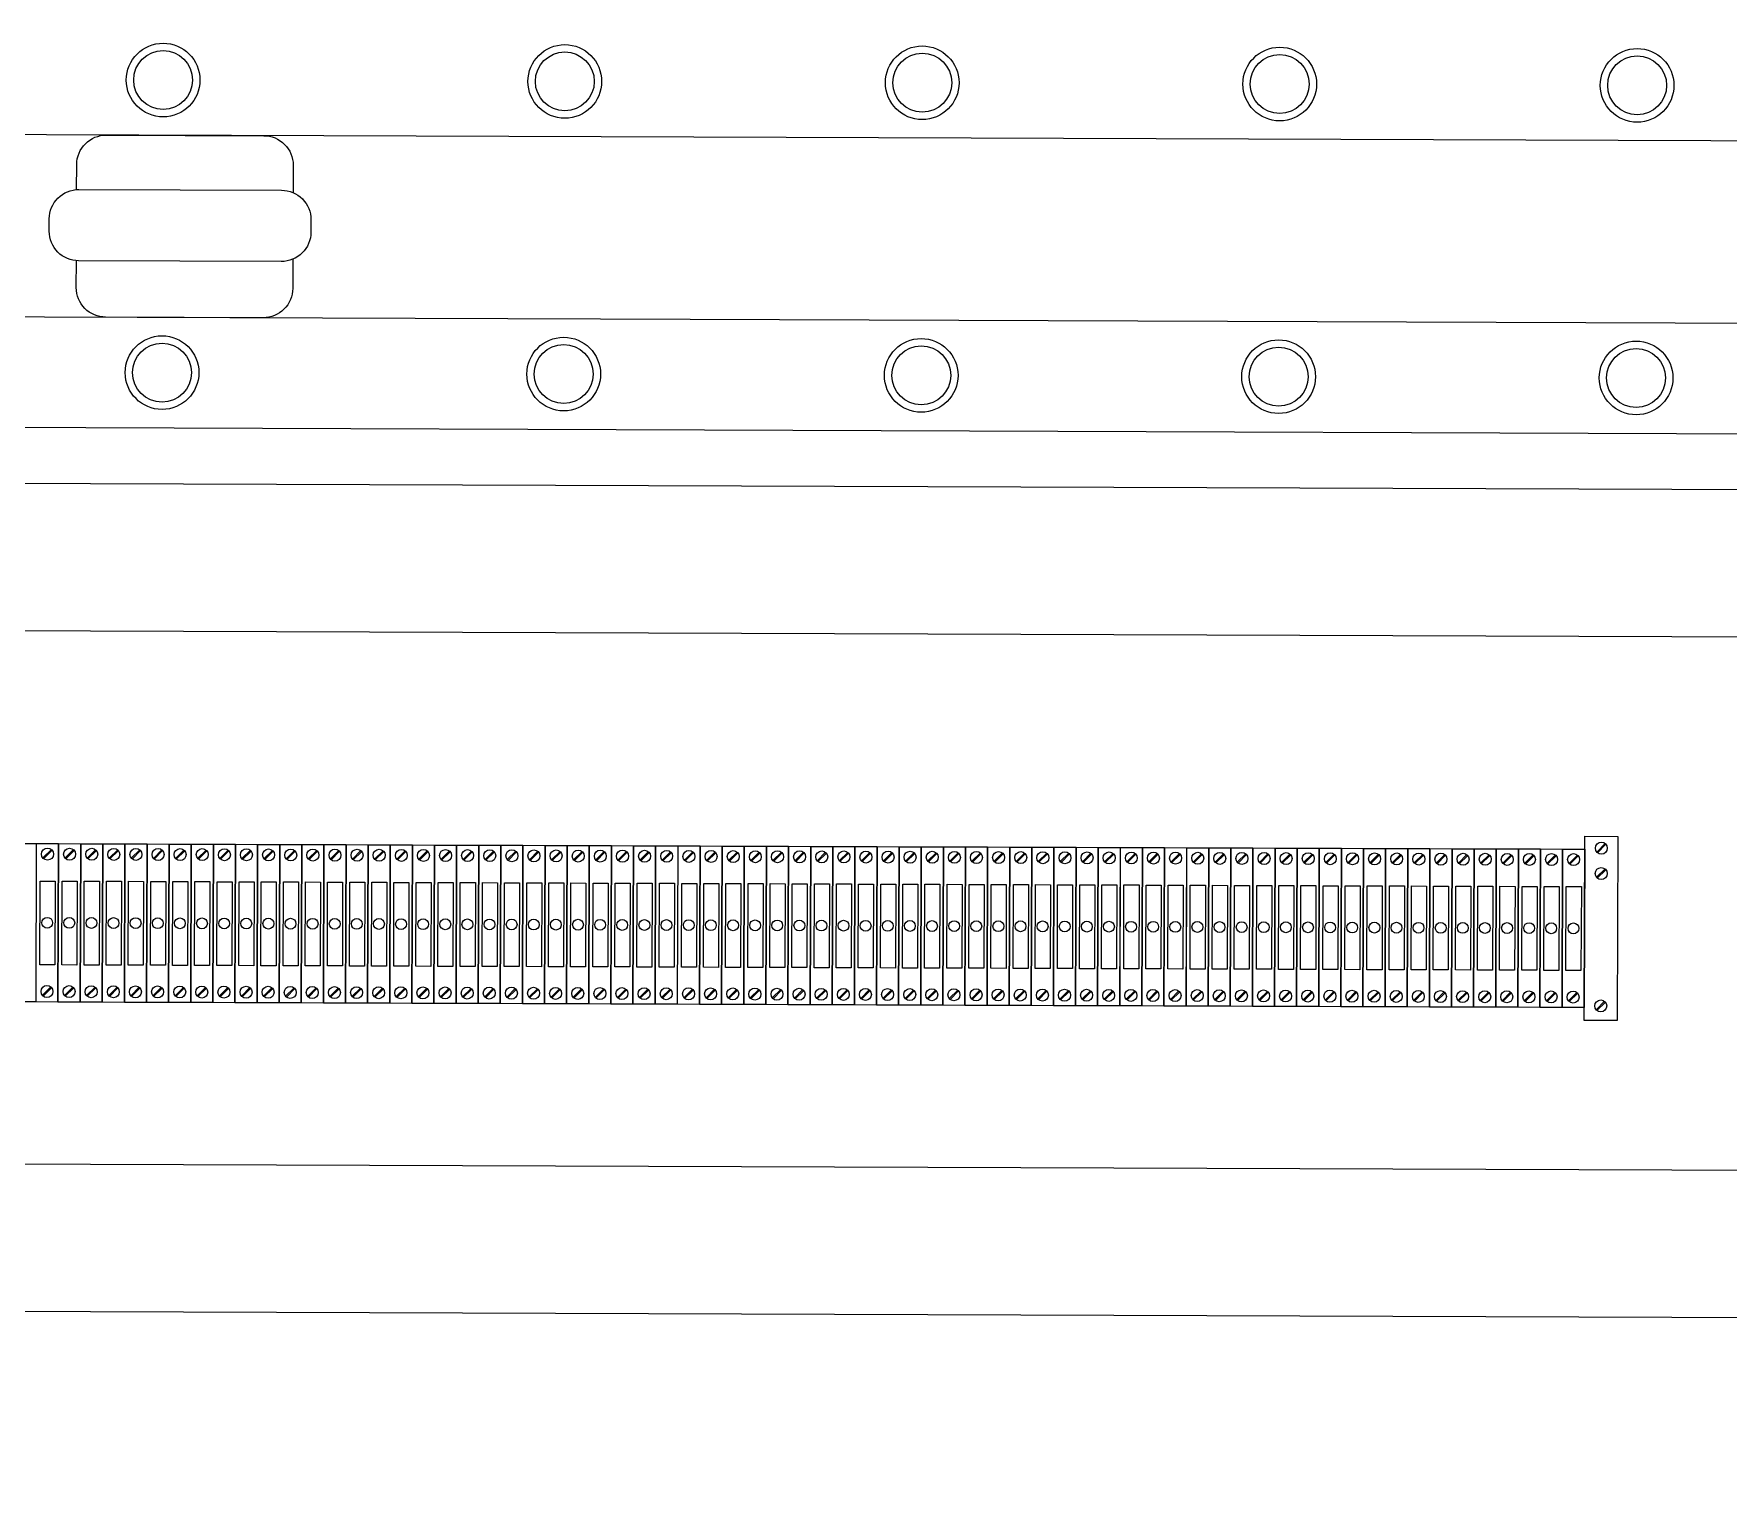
# Model space of a CAD drawing. Header units: millimetres. Extents: x 32721 to 103787, y 57624 to 127312.
# Drawn here: x 38084 to 38316.4, y 64947.4 to 65146.8 of the extents above; entities that cross this region are included whole.
import ezdxf

# ---------------------------------------------------------------- set-up
doc = ezdxf.new("R2010")
doc.units = ezdxf.units.MM
doc.header["$LTSCALE"] = 10
doc.layers.add('1轮廓实线层', color=7, linetype='Continuous', lineweight=18)

msp = doc.modelspace()

# ---------------------------------------------------------------- linework, layer by layer
at = {"layer": '1轮廓实线层'}
for p, q in [((38161.73, 65107.65), (38454.41, 65106.59)), ((37769.26, 65093.91), (38438.42, 65091.49)), ((37794.65, 65086.17), (38412.98, 65083.94)), ((37814.79, 65065.88), (38392.69, 65063.8)), ((38392.43, 64990.57), (37814.53, 64992.66)), ((38392.36, 64970.36), (37814.45, 64972.44))]:
    msp.add_line(p, q, dxfattribs=at)
at = {"layer": '1轮廓实线层', "lineweight": 13}
for p, q in [((38296.64, 65011.42), (38296.73, 65036.69)), ((38296.73, 65036.69), (38301.28, 65036.68)), ((38301.28, 65036.68), (38301.19, 65011.41)), ((38081.31, 65035.7), (38084.35, 65035.69)), ((38084.35, 65035.69), (38084.27, 65013.96)), ((38084.37, 65035.69), (38087.41, 65035.68)), ((38085.25, 65033.72), (38086.42, 65034.87)), ((38085.35, 65033.61), (38086.52, 65034.77)), ((38087.41, 65035.68), (38087.33, 65013.95)), ((38087.33, 65013.95), (38087.41, 65035.68)), ((38087.41, 65035.68), (38090.44, 65035.67)), ((38088.28, 65033.71), (38089.45, 65034.86)), ((38088.39, 65033.6), (38089.55, 65034.76)), ((38090.44, 65035.67), (38090.36, 65013.94)), ((38090.36, 65013.94), (38090.44, 65035.67)), ((38090.44, 65035.67), (38093.47, 65035.66)), ((38091.32, 65033.69), (38092.48, 65034.85)), ((38091.42, 65033.59), (38092.59, 65034.75)), ((38093.47, 65035.66), (38093.39, 65013.93)), ((38093.4, 65013.93), (38093.47, 65035.66)), ((38093.47, 65035.66), (38096.51, 65035.65)), ((38094.35, 65033.68), (38095.52, 65034.84)), ((38094.45, 65033.58), (38095.62, 65034.74)), ((38096.51, 65035.65), (38096.43, 65013.91)), ((38096.43, 65013.91), (38096.51, 65035.65)), ((38096.51, 65035.65), (38099.54, 65035.64)), ((38097.38, 65033.67), (38098.55, 65034.83)), ((38097.49, 65033.57), (38098.65, 65034.73)), ((38099.54, 65035.64), (38099.46, 65013.9)), ((38099.46, 65013.9), (38099.54, 65035.64)), ((38099.54, 65035.64), (38102.57, 65035.63)), ((38100.42, 65033.66), (38101.58, 65034.82)), ((38100.52, 65033.56), (38101.68, 65034.72)), ((38102.57, 65035.63), (38102.49, 65013.89)), ((38102.49, 65013.89), (38102.57, 65035.63)), ((38102.57, 65035.63), (38105.61, 65035.61)), ((38103.45, 65033.65), (38104.62, 65034.81)), ((38103.55, 65033.55), (38104.72, 65034.71)), ((38105.61, 65035.61), (38105.53, 65013.88)), ((38105.53, 65013.88), (38105.61, 65035.61)), ((38105.61, 65035.61), (38108.64, 65035.6)), ((38106.48, 65033.64), (38107.65, 65034.8)), ((38106.59, 65033.54), (38107.75, 65034.69)), ((38108.64, 65035.6), (38108.56, 65013.87)), ((38108.56, 65013.87), (38108.64, 65035.6)), ((38108.64, 65035.6), (38111.67, 65035.59)), ((38109.52, 65033.63), (38110.68, 65034.79)), ((38109.62, 65033.53), (38110.78, 65034.68)), ((38111.67, 65035.59), (38111.59, 65013.86)), ((38111.59, 65013.86), (38111.67, 65035.59)), ((38111.67, 65035.59), (38114.7, 65035.58)), ((38112.55, 65033.62), (38113.72, 65034.78)), ((38112.65, 65033.52), (38113.82, 65034.67)), ((38114.7, 65035.58), (38114.63, 65013.85)), ((38114.63, 65013.85), (38114.71, 65035.58)), ((38114.71, 65035.58), (38117.74, 65035.57)), ((38115.58, 65033.61), (38116.75, 65034.76)), ((38115.68, 65033.5), (38116.85, 65034.66)), ((38117.74, 65035.57), (38117.66, 65013.84)), ((38117.66, 65013.84), (38117.74, 65035.57)), ((38117.74, 65035.57), (38120.77, 65035.56)), ((38118.62, 65033.6), (38119.78, 65034.75)), ((38118.72, 65033.49), (38119.88, 65034.65)), ((38120.77, 65035.56), (38120.69, 65013.83)), ((38120.69, 65013.83), (38120.77, 65035.56)), ((38120.77, 65035.56), (38123.8, 65035.55)), ((38121.65, 65033.59), (38122.82, 65034.74)), ((38121.75, 65033.48), (38122.92, 65034.64)), ((38123.8, 65035.55), (38123.73, 65013.82)), ((38123.73, 65013.82), (38123.8, 65035.55)), ((38123.8, 65035.55), (38126.84, 65035.54)), ((38124.68, 65033.57), (38125.85, 65034.73)), ((38124.78, 65033.47), (38125.95, 65034.63)), ((38126.84, 65035.54), (38126.76, 65013.81)), ((38126.76, 65013.81), (38126.84, 65035.54)), ((38126.84, 65035.54), (38129.87, 65035.53)), ((38127.72, 65033.56), (38128.88, 65034.72)), ((38127.82, 65033.46), (38128.98, 65034.62)), ((38129.87, 65035.53), (38129.79, 65013.79)), ((38129.79, 65013.79), (38129.87, 65035.53)), ((38129.87, 65035.53), (38132.9, 65035.52)), ((38130.75, 65033.55), (38131.91, 65034.71)), ((38130.85, 65033.45), (38132.02, 65034.61)), ((38132.9, 65035.52), (38132.83, 65013.78)), ((38132.83, 65013.78), (38132.9, 65035.52)), ((38132.9, 65035.52), (38135.94, 65035.51)), ((38133.78, 65033.54), (38134.95, 65034.7)), ((38133.88, 65033.44), (38135.05, 65034.6)), ((38135.94, 65035.51), (38135.86, 65013.77)), ((38135.86, 65013.77), (38135.94, 65035.51)), ((38135.94, 65035.51), (38138.97, 65035.49)), ((38136.81, 65033.53), (38137.98, 65034.69)), ((38136.92, 65033.43), (38138.08, 65034.59)), ((38138.97, 65035.49), (38138.89, 65013.76)), ((38138.89, 65013.76), (38138.97, 65035.49)), ((38138.97, 65035.49), (38142, 65035.48)), ((38139.85, 65033.52), (38141.01, 65034.68)), ((38139.95, 65033.42), (38141.12, 65034.57)), ((38142, 65035.48), (38141.92, 65013.75)), ((38141.93, 65013.75), (38142, 65035.48)), ((38142, 65035.48), (38145.04, 65035.47)), ((38142.88, 65033.51), (38144.05, 65034.67)), ((38142.98, 65033.41), (38144.15, 65034.56)), ((38145.04, 65035.47), (38144.96, 65013.74)), ((38144.96, 65013.74), (38145.04, 65035.47)), ((38145.04, 65035.47), (38148.07, 65035.46)), ((38145.91, 65033.5), (38147.08, 65034.65)), ((38146.02, 65033.4), (38147.18, 65034.55)), ((38148.07, 65035.46), (38147.99, 65013.73)), ((38147.99, 65013.73), (38148.07, 65035.46)), ((38147.99, 65013.73), (38148.07, 65035.46)), ((38148.07, 65035.46), (38151.1, 65035.45)), ((38148.95, 65033.49), (38150.11, 65034.64)), ((38149.05, 65033.38), (38150.22, 65034.54)), ((38151.1, 65035.45), (38151.02, 65013.72)), ((38151.03, 65013.72), (38151.1, 65035.45)), ((38151.1, 65035.45), (38154.14, 65035.44)), ((38151.98, 65033.48), (38153.15, 65034.63)), ((38152.08, 65033.37), (38153.25, 65034.53)), ((38154.14, 65035.44), (38154.06, 65013.71)), ((38154.06, 65013.71), (38154.14, 65035.44)), ((38154.14, 65035.44), (38157.17, 65035.43)), ((38155.01, 65033.46), (38156.18, 65034.62)), ((38155.12, 65033.36), (38156.28, 65034.52)), ((38157.17, 65035.43), (38157.09, 65013.7)), ((38157.09, 65013.7), (38157.17, 65035.43)), ((38157.17, 65035.43), (38160.2, 65035.42)), ((38158.05, 65033.45), (38159.21, 65034.61)), ((38158.15, 65033.35), (38159.31, 65034.51)), ((38160.2, 65035.42), (38160.12, 65013.69)), ((38160.12, 65013.69), (38160.2, 65035.42)), ((38160.2, 65035.42), (38163.24, 65035.41)), ((38161.08, 65033.44), (38162.25, 65034.6)), ((38161.18, 65033.34), (38162.35, 65034.5)), ((38163.24, 65035.41), (38163.16, 65013.67)), ((38163.16, 65013.67), (38163.24, 65035.41)), ((38163.24, 65035.41), (38166.27, 65035.4)), ((38164.11, 65033.43), (38165.28, 65034.59)), ((38164.22, 65033.33), (38165.38, 65034.49)), ((38166.27, 65035.4), (38166.19, 65013.66)), ((38166.19, 65013.66), (38166.27, 65035.4)), ((38166.27, 65035.4), (38169.3, 65035.38)), ((38167.15, 65033.42), (38168.31, 65034.58)), ((38167.25, 65033.32), (38168.41, 65034.48)), ((38169.3, 65035.38), (38169.22, 65013.65)), ((38169.22, 65013.65), (38169.3, 65035.38)), ((38169.3, 65035.38), (38172.33, 65035.37)), ((38170.18, 65033.41), (38171.35, 65034.57)), ((38170.28, 65033.31), (38171.45, 65034.46)), ((38172.33, 65035.37), (38172.26, 65013.64)), ((38172.36, 65035.37), (38175.4, 65035.36)), ((38173.24, 65033.4), (38174.41, 65034.56)), ((38173.34, 65033.3), (38174.51, 65034.45)), ((38175.4, 65035.36), (38175.32, 65013.63)), ((38175.32, 65013.63), (38175.4, 65035.36)), ((38175.4, 65035.36), (38178.43, 65035.35)), ((38176.27, 65033.39), (38177.44, 65034.55)), ((38176.37, 65033.29), (38177.54, 65034.44)), ((38178.43, 65035.35), (38178.35, 65013.62)), ((38178.35, 65013.62), (38178.43, 65035.35)), ((38178.43, 65035.35), (38181.46, 65035.34)), ((38179.31, 65033.38), (38180.47, 65034.53)), ((38179.41, 65033.27), (38180.57, 65034.43)), ((38181.46, 65035.34), (38181.38, 65013.61)), ((38181.38, 65013.61), (38181.46, 65035.34)), ((38181.46, 65035.34), (38184.49, 65035.33)), ((38182.34, 65033.37), (38183.51, 65034.52)), ((38182.44, 65033.26), (38183.61, 65034.42)), ((38184.49, 65035.33), (38184.42, 65013.6)), ((38184.42, 65013.6), (38184.5, 65035.33)), ((38184.5, 65035.33), (38187.53, 65035.32)), ((38185.37, 65033.35), (38186.54, 65034.51)), ((38185.47, 65033.25), (38186.64, 65034.41)), ((38187.53, 65035.32), (38187.45, 65013.59)), ((38187.45, 65013.59), (38187.53, 65035.32)), ((38187.53, 65035.32), (38190.56, 65035.31)), ((38188.41, 65033.34), (38189.57, 65034.5)), ((38188.51, 65033.24), (38189.67, 65034.4)), ((38190.56, 65035.31), (38190.48, 65013.58)), ((38190.48, 65013.58), (38190.56, 65035.31)), ((38190.56, 65035.31), (38193.59, 65035.3)), ((38191.44, 65033.33), (38192.6, 65034.49)), ((38191.54, 65033.23), (38192.71, 65034.39)), ((38193.59, 65035.3), (38193.52, 65013.56)), ((38193.52, 65013.56), (38193.59, 65035.3)), ((38193.59, 65035.3), (38196.63, 65035.29)), ((38194.47, 65033.32), (38195.64, 65034.48)), ((38194.57, 65033.22), (38195.74, 65034.38)), ((38196.63, 65035.29), (38196.55, 65013.55)), ((38196.55, 65013.55), (38196.63, 65035.29)), ((38196.63, 65035.29), (38199.66, 65035.28)), ((38197.51, 65033.31), (38198.67, 65034.47)), ((38197.61, 65033.21), (38198.77, 65034.37)), ((38199.66, 65035.28), (38199.58, 65013.54)), ((38199.58, 65013.54), (38199.66, 65035.28)), ((38199.66, 65035.28), (38202.69, 65035.26)), ((38200.54, 65033.3), (38201.7, 65034.46)), ((38200.64, 65033.2), (38201.81, 65034.36)), ((38202.69, 65035.26), (38202.61, 65013.53)), ((38202.62, 65013.53), (38202.69, 65035.26)), ((38202.69, 65035.26), (38205.73, 65035.25)), ((38203.57, 65033.29), (38204.74, 65034.45)), ((38203.67, 65033.19), (38204.84, 65034.34)), ((38205.73, 65035.25), (38205.65, 65013.52)), ((38205.65, 65013.52), (38205.73, 65035.25)), ((38205.73, 65035.25), (38208.76, 65035.24)), ((38206.6, 65033.28), (38207.77, 65034.44)), ((38206.71, 65033.18), (38207.87, 65034.33)), ((38208.76, 65035.24), (38208.68, 65013.51)), ((38208.68, 65013.51), (38208.76, 65035.24)), ((38208.76, 65035.24), (38211.79, 65035.23)), ((38209.64, 65033.27), (38210.8, 65034.42)), ((38209.74, 65033.17), (38210.9, 65034.32)), ((38211.79, 65035.23), (38211.71, 65013.5)), ((38211.71, 65013.5), (38211.79, 65035.23)), ((38211.79, 65035.23), (38214.83, 65035.22)), ((38212.67, 65033.26), (38213.84, 65034.41)), ((38212.77, 65033.15), (38213.94, 65034.31)), ((38214.83, 65035.22), (38214.75, 65013.49)), ((38214.75, 65013.49), (38214.83, 65035.22)), ((38214.83, 65035.22), (38217.86, 65035.21)), ((38215.7, 65033.25), (38216.87, 65034.4)), ((38215.81, 65033.14), (38216.97, 65034.3)), ((38217.86, 65035.21), (38217.78, 65013.48)), ((38217.78, 65013.48), (38217.86, 65035.21)), ((38217.86, 65035.21), (38220.89, 65035.2)), ((38218.74, 65033.23), (38219.9, 65034.39)), ((38218.84, 65033.13), (38220, 65034.29)), ((38220.89, 65035.2), (38220.81, 65013.47)), ((38220.81, 65013.47), (38220.89, 65035.2)), ((38220.89, 65035.2), (38223.93, 65035.19)), ((38221.77, 65033.22), (38222.94, 65034.38)), ((38221.87, 65033.12), (38223.04, 65034.28)), ((38223.93, 65035.19), (38223.85, 65013.45)), ((38223.85, 65013.45), (38223.93, 65035.19)), ((38223.93, 65035.19), (38226.96, 65035.18)), ((38224.8, 65033.21), (38225.97, 65034.37)), ((38224.9, 65033.11), (38226.07, 65034.27)), ((38226.96, 65035.18), (38226.88, 65013.44)), ((38226.88, 65013.44), (38226.96, 65035.18)), ((38226.96, 65035.18), (38229.99, 65035.17)), ((38227.84, 65033.2), (38229, 65034.36)), ((38227.94, 65033.1), (38229.1, 65034.26)), ((38229.99, 65035.17), (38229.91, 65013.43)), ((38229.91, 65013.43), (38229.99, 65035.17)), ((38229.99, 65035.17), (38233.02, 65035.15)), ((38230.87, 65033.19), (38232.04, 65034.35)), ((38230.97, 65033.09), (38232.14, 65034.25)), ((38233.02, 65035.15), (38232.95, 65013.42)), ((38232.95, 65013.42), (38233.03, 65035.15)), ((38233.03, 65035.15), (38236.06, 65035.14)), ((38233.9, 65033.18), (38235.07, 65034.34)), ((38234, 65033.08), (38235.17, 65034.23)), ((38236.06, 65035.14), (38235.98, 65013.41)), ((38235.98, 65013.41), (38236.06, 65035.14)), ((38235.98, 65013.41), (38236.06, 65035.14)), ((38236.06, 65035.14), (38239.09, 65035.13)), ((38236.94, 65033.17), (38238.1, 65034.33)), ((38237.04, 65033.07), (38238.2, 65034.22)), ((38239.09, 65035.13), (38239.01, 65013.4)), ((38239.01, 65013.4), (38239.09, 65035.13)), ((38239.09, 65035.13), (38242.12, 65035.12)), ((38239.97, 65033.16), (38241.14, 65034.32)), ((38240.07, 65033.06), (38241.24, 65034.21)), ((38242.12, 65035.12), (38242.05, 65013.39)), ((38242.05, 65013.39), (38242.13, 65035.12)), ((38242.13, 65035.12), (38245.16, 65035.11)), ((38243, 65033.15), (38244.17, 65034.3)), ((38243.1, 65033.04), (38244.27, 65034.2)), ((38245.16, 65035.11), (38245.08, 65013.38)), ((38245.08, 65013.38), (38245.16, 65035.11)), ((38245.16, 65035.11), (38248.19, 65035.1)), ((38246.04, 65033.14), (38247.2, 65034.29)), ((38246.14, 65033.03), (38247.3, 65034.19)), ((38248.19, 65035.1), (38248.11, 65013.37)), ((38248.11, 65013.37), (38248.19, 65035.1)), ((38248.19, 65035.1), (38251.22, 65035.09)), ((38249.07, 65033.13), (38250.23, 65034.28)), ((38249.17, 65033.02), (38250.34, 65034.18)), ((38251.22, 65035.09), (38251.15, 65013.36)), ((38251.15, 65013.36), (38251.22, 65035.09)), ((38251.22, 65035.09), (38254.26, 65035.08)), ((38252.1, 65033.11), (38253.27, 65034.27)), ((38252.2, 65033.01), (38253.37, 65034.17)), ((38254.26, 65035.08), (38254.18, 65013.35)), ((38254.18, 65013.35), (38254.26, 65035.08)), ((38254.26, 65035.08), (38257.29, 65035.07)), ((38255.14, 65033.1), (38256.3, 65034.26)), ((38255.24, 65033), (38256.4, 65034.16)), ((38257.29, 65035.07), (38257.21, 65013.33)), ((38257.21, 65013.33), (38257.29, 65035.07)), ((38257.29, 65035.07), (38260.32, 65035.06)), ((38258.17, 65033.09), (38259.33, 65034.25)), ((38258.27, 65032.99), (38259.44, 65034.15)), ((38260.32, 65035.06), (38260.24, 65013.32)), ((38260.25, 65013.32), (38260.32, 65035.06)), ((38260.32, 65035.06), (38263.36, 65035.05)), ((38261.2, 65033.08), (38262.37, 65034.24)), ((38261.3, 65032.98), (38262.47, 65034.14)), ((38263.36, 65035.05), (38263.28, 65013.31)), ((38263.28, 65013.31), (38263.36, 65035.05)), ((38263.36, 65035.05), (38266.39, 65035.03)), ((38264.23, 65033.07), (38265.4, 65034.23)), ((38264.34, 65032.97), (38265.5, 65034.13)), ((38266.39, 65035.03), (38266.31, 65013.3)), ((38266.31, 65013.3), (38266.39, 65035.03)), ((38266.39, 65035.03), (38269.42, 65035.02)), ((38267.27, 65033.06), (38268.43, 65034.22)), ((38267.37, 65032.96), (38268.54, 65034.11)), ((38269.42, 65035.02), (38269.34, 65013.29)), ((38269.34, 65013.29), (38269.42, 65035.02)), ((38269.42, 65035.02), (38272.46, 65035.01)), ((38270.3, 65033.05), (38271.47, 65034.21)), ((38270.4, 65032.95), (38271.57, 65034.1)), ((38272.46, 65035.01), (38272.38, 65013.28)), ((38272.38, 65013.28), (38272.46, 65035.01)), ((38272.46, 65035.01), (38275.49, 65035)), ((38273.33, 65033.04), (38274.5, 65034.19)), ((38273.44, 65032.94), (38274.6, 65034.09)), ((38275.49, 65035), (38275.41, 65013.27)), ((38275.41, 65013.27), (38275.49, 65035)), ((38275.49, 65035), (38278.52, 65034.99)), ((38276.37, 65033.03), (38277.53, 65034.18)), ((38276.47, 65032.92), (38277.63, 65034.08)), ((38278.52, 65034.99), (38278.44, 65013.26)), ((38278.44, 65013.26), (38278.52, 65034.99)), ((38278.52, 65034.99), (38281.56, 65034.98)), ((38279.4, 65033.02), (38280.57, 65034.17)), ((38279.5, 65032.91), (38280.67, 65034.07)), ((38281.56, 65034.98), (38281.48, 65013.25)), ((38281.48, 65013.25), (38281.56, 65034.98)), ((38281.56, 65034.98), (38284.59, 65034.97)), ((38282.43, 65033), (38283.6, 65034.16)), ((38282.53, 65032.9), (38283.7, 65034.06)), ((38284.59, 65034.97), (38284.51, 65013.24)), ((38284.51, 65013.24), (38284.59, 65034.97)), ((38284.59, 65034.97), (38287.62, 65034.96)), ((38285.47, 65032.99), (38286.63, 65034.15)), ((38285.57, 65032.89), (38286.73, 65034.05)), ((38287.62, 65034.96), (38287.54, 65013.23)), ((38287.54, 65013.23), (38287.62, 65034.96)), ((38287.62, 65034.96), (38290.65, 65034.95)), ((38288.5, 65032.98), (38289.67, 65034.14)), ((38288.6, 65032.88), (38289.77, 65034.04)), ((38290.65, 65034.95), (38290.58, 65013.21)), ((38290.58, 65013.21), (38290.66, 65034.95)), ((38290.66, 65034.95), (38293.69, 65034.94)), ((38291.53, 65032.97), (38292.7, 65034.13)), ((38293.69, 65034.94), (38293.61, 65013.2)), ((38293.61, 65013.2), (38293.69, 65034.94)), ((38293.69, 65034.94), (38296.72, 65034.92)), ((38294.57, 65032.96), (38295.73, 65034.12)), ((38296.72, 65034.92), (38296.64, 65013.19)), ((38296.64, 65013.19), (38296.72, 65034.92)), ((38298.36, 65034.53), (38299.53, 65035.69)), ((38298.46, 65034.43), (38299.63, 65035.59)), ((38291.63, 65032.87), (38292.8, 65034.03)), ((38294.67, 65032.86), (38295.83, 65034.02)), ((38298.35, 65031.06), (38299.52, 65032.21)), ((38298.45, 65030.95), (38299.62, 65032.11)), ((38085.18, 65014.87), (38086.35, 65016.02)), ((38085.29, 65014.77), (38086.45, 65015.92)), ((38088.22, 65014.86), (38089.38, 65016.01)), ((38088.32, 65014.75), (38089.48, 65015.91)), ((38091.25, 65014.85), (38092.42, 65016)), ((38091.35, 65014.74), (38092.52, 65015.9)), ((38094.28, 65014.83), (38095.45, 65015.99)), ((38094.38, 65014.73), (38095.55, 65015.89)), ((38097.32, 65014.82), (38098.48, 65015.98)), ((38097.42, 65014.72), (38098.58, 65015.88)), ((38100.35, 65014.81), (38101.52, 65015.97)), ((38100.45, 65014.71), (38101.62, 65015.87)), ((38103.38, 65014.8), (38104.55, 65015.96)), ((38103.48, 65014.7), (38104.65, 65015.86)), ((38106.42, 65014.79), (38107.58, 65015.95)), ((38106.52, 65014.69), (38107.68, 65015.85)), ((38109.45, 65014.78), (38110.61, 65015.94)), ((38109.55, 65014.68), (38110.72, 65015.83)), ((38112.48, 65014.77), (38113.65, 65015.93)), ((38112.58, 65014.67), (38113.75, 65015.82)), ((38115.52, 65014.76), (38116.68, 65015.92)), ((38115.62, 65014.66), (38116.78, 65015.81)), ((38118.55, 65014.75), (38119.71, 65015.9)), ((38118.65, 65014.64), (38119.82, 65015.8)), ((38121.58, 65014.74), (38122.75, 65015.89)), ((38121.68, 65014.63), (38122.85, 65015.79)), ((38124.61, 65014.72), (38125.78, 65015.88)), ((38124.72, 65014.62), (38125.88, 65015.78)), ((38127.65, 65014.71), (38128.81, 65015.87)), ((38127.75, 65014.61), (38128.91, 65015.77)), ((38130.68, 65014.7), (38131.85, 65015.86)), ((38130.78, 65014.6), (38131.95, 65015.76)), ((38133.71, 65014.69), (38134.88, 65015.85)), ((38133.82, 65014.59), (38134.98, 65015.75)), ((38136.75, 65014.68), (38137.91, 65015.84)), ((38136.85, 65014.58), (38138.01, 65015.74)), ((38139.78, 65014.67), (38140.95, 65015.83)), ((38139.88, 65014.57), (38141.05, 65015.73)), ((38142.81, 65014.66), (38143.98, 65015.82)), ((38142.91, 65014.56), (38144.08, 65015.71)), ((38145.85, 65014.65), (38147.01, 65015.81)), ((38145.95, 65014.55), (38147.11, 65015.7)), ((38148.88, 65014.64), (38150.05, 65015.79)), ((38148.98, 65014.54), (38150.15, 65015.69)), ((38151.91, 65014.63), (38153.08, 65015.78)), ((38152.01, 65014.52), (38153.18, 65015.68)), ((38154.95, 65014.62), (38156.11, 65015.77)), ((38155.05, 65014.51), (38156.21, 65015.67)), ((38157.98, 65014.6), (38159.15, 65015.76)), ((38158.08, 65014.5), (38159.25, 65015.66)), ((38161.01, 65014.59), (38162.18, 65015.75)), ((38161.11, 65014.49), (38162.28, 65015.65)), ((38164.05, 65014.58), (38165.21, 65015.74)), ((38164.15, 65014.48), (38165.31, 65015.64)), ((38167.08, 65014.57), (38168.24, 65015.73)), ((38167.18, 65014.47), (38168.35, 65015.63)), ((38170.11, 65014.56), (38171.28, 65015.72)), ((38170.21, 65014.46), (38171.38, 65015.62)), ((38173.17, 65014.55), (38174.34, 65015.71)), ((38173.27, 65014.45), (38174.44, 65015.6)), ((38176.21, 65014.54), (38177.37, 65015.7)), ((38176.31, 65014.44), (38177.47, 65015.59)), ((38179.24, 65014.53), (38180.4, 65015.69)), ((38179.34, 65014.43), (38180.51, 65015.58)), ((38182.27, 65014.52), (38183.44, 65015.67)), ((38182.37, 65014.41), (38183.54, 65015.57)), ((38185.3, 65014.51), (38186.47, 65015.66)), ((38185.41, 65014.4), (38186.57, 65015.56)), ((38188.34, 65014.49), (38189.5, 65015.65)), ((38188.44, 65014.39), (38189.61, 65015.55)), ((38191.37, 65014.48), (38192.54, 65015.64)), ((38191.47, 65014.38), (38192.64, 65015.54)), ((38194.4, 65014.47), (38195.57, 65015.63)), ((38194.51, 65014.37), (38195.67, 65015.53)), ((38197.44, 65014.46), (38198.6, 65015.62)), ((38197.54, 65014.36), (38198.7, 65015.52)), ((38200.47, 65014.45), (38201.64, 65015.61)), ((38200.57, 65014.35), (38201.74, 65015.51)), ((38203.5, 65014.44), (38204.67, 65015.6)), ((38203.6, 65014.34), (38204.77, 65015.5)), ((38206.54, 65014.43), (38207.7, 65015.59)), ((38206.64, 65014.33), (38207.8, 65015.48)), ((38209.57, 65014.42), (38210.74, 65015.58)), ((38209.67, 65014.32), (38210.84, 65015.47)), ((38212.6, 65014.41), (38213.77, 65015.56)), ((38212.7, 65014.31), (38213.87, 65015.46)), ((38215.64, 65014.4), (38216.8, 65015.55)), ((38215.74, 65014.29), (38216.9, 65015.45)), ((38218.67, 65014.39), (38219.83, 65015.54)), ((38221.7, 65014.37), (38222.87, 65015.53)), ((38224.74, 65014.36), (38225.9, 65015.52)), ((38227.77, 65014.35), (38228.93, 65015.51)), ((38230.8, 65014.34), (38231.97, 65015.5)), ((38233.83, 65014.33), (38235, 65015.49)), ((38236.87, 65014.32), (38238.03, 65015.48)), ((38239.9, 65014.31), (38241.07, 65015.47)), ((38242.93, 65014.3), (38244.1, 65015.46)), ((38084.27, 65013.96), (38081.24, 65013.97)), ((38087.33, 65013.95), (38084.3, 65013.96)), ((38090.36, 65013.94), (38087.33, 65013.95)), ((38093.39, 65013.93), (38090.36, 65013.94)), ((38096.43, 65013.91), (38093.4, 65013.93)), ((38099.46, 65013.9), (38096.43, 65013.91)), ((38102.49, 65013.89), (38099.46, 65013.9)), ((38105.53, 65013.88), (38102.49, 65013.89)), ((38108.56, 65013.87), (38105.53, 65013.88)), ((38111.59, 65013.86), (38108.56, 65013.87)), ((38114.63, 65013.85), (38111.59, 65013.86)), ((38117.66, 65013.84), (38114.63, 65013.85)), ((38120.69, 65013.83), (38117.66, 65013.84)), ((38123.73, 65013.82), (38120.69, 65013.83)), ((38126.76, 65013.81), (38123.73, 65013.82)), ((38129.79, 65013.79), (38126.76, 65013.81)), ((38132.83, 65013.78), (38129.79, 65013.79)), ((38135.86, 65013.77), (38132.83, 65013.78)), ((38138.89, 65013.76), (38135.86, 65013.77)), ((38141.92, 65013.75), (38138.89, 65013.76)), ((38144.96, 65013.74), (38141.93, 65013.75)), ((38147.99, 65013.73), (38144.96, 65013.74)), ((38151.02, 65013.72), (38147.99, 65013.73)), ((38154.06, 65013.71), (38151.03, 65013.72)), ((38157.09, 65013.7), (38154.06, 65013.71)), ((38160.12, 65013.69), (38157.09, 65013.7)), ((38163.16, 65013.67), (38160.12, 65013.69)), ((38166.19, 65013.66), (38163.16, 65013.67)), ((38169.22, 65013.65), (38166.19, 65013.66)), ((38172.26, 65013.64), (38169.22, 65013.65)), ((38175.32, 65013.63), (38172.28, 65013.64)), ((38178.35, 65013.62), (38175.32, 65013.63)), ((38181.38, 65013.61), (38178.35, 65013.62)), ((38184.42, 65013.6), (38181.38, 65013.61)), ((38187.45, 65013.59), (38184.42, 65013.6)), ((38190.48, 65013.58), (38187.45, 65013.59)), ((38193.52, 65013.56), (38190.48, 65013.58)), ((38196.55, 65013.55), (38193.52, 65013.56)), ((38199.58, 65013.54), (38196.55, 65013.55)), ((38202.61, 65013.53), (38199.58, 65013.54)), ((38205.65, 65013.52), (38202.62, 65013.53)), ((38208.68, 65013.51), (38205.65, 65013.52)), ((38211.71, 65013.5), (38208.68, 65013.51)), ((38214.75, 65013.49), (38211.71, 65013.5)), ((38217.78, 65013.48), (38214.75, 65013.49)), ((38220.81, 65013.47), (38217.78, 65013.48)), ((38218.77, 65014.28), (38219.94, 65015.44)), ((38223.85, 65013.45), (38220.81, 65013.47)), ((38221.8, 65014.27), (38222.97, 65015.43)), ((38226.88, 65013.44), (38223.85, 65013.45)), ((38224.84, 65014.26), (38226, 65015.42)), ((38229.91, 65013.43), (38226.88, 65013.44)), ((38227.87, 65014.25), (38229.04, 65015.41)), ((38232.95, 65013.42), (38229.91, 65013.43)), ((38230.9, 65014.24), (38232.07, 65015.4)), ((38235.98, 65013.41), (38232.95, 65013.42)), ((38233.94, 65014.23), (38235.1, 65015.39)), ((38239.01, 65013.4), (38235.98, 65013.41)), ((38236.97, 65014.22), (38238.14, 65015.37)), ((38242.05, 65013.39), (38239.01, 65013.4)), ((38240, 65014.21), (38241.17, 65015.36)), ((38245.08, 65013.38), (38242.05, 65013.39)), ((38243.04, 65014.2), (38244.2, 65015.35)), ((38248.11, 65013.37), (38245.08, 65013.38)), ((38245.97, 65014.29), (38247.13, 65015.44)), ((38246.07, 65014.18), (38247.24, 65015.34)), ((38251.15, 65013.36), (38248.11, 65013.37)), ((38249, 65014.28), (38250.17, 65015.43)), ((38249.1, 65014.17), (38250.27, 65015.33)), ((38254.18, 65013.35), (38251.15, 65013.36)), ((38252.03, 65014.26), (38253.2, 65015.42)), ((38252.14, 65014.16), (38253.3, 65015.32)), ((38257.21, 65013.33), (38254.18, 65013.35)), ((38255.07, 65014.25), (38256.23, 65015.41)), ((38255.17, 65014.15), (38256.33, 65015.31)), ((38260.24, 65013.32), (38257.21, 65013.33)), ((38258.1, 65014.24), (38259.27, 65015.4)), ((38258.2, 65014.14), (38259.37, 65015.3)), ((38263.28, 65013.31), (38260.25, 65013.32)), ((38261.13, 65014.23), (38262.3, 65015.39)), ((38261.23, 65014.13), (38262.4, 65015.29)), ((38266.31, 65013.3), (38263.28, 65013.31)), ((38264.17, 65014.22), (38265.33, 65015.38)), ((38264.27, 65014.12), (38265.43, 65015.28)), ((38269.34, 65013.29), (38266.31, 65013.3)), ((38267.2, 65014.21), (38268.37, 65015.37)), ((38267.3, 65014.11), (38268.47, 65015.27)), ((38272.38, 65013.28), (38269.34, 65013.29)), ((38270.23, 65014.2), (38271.4, 65015.36)), ((38270.33, 65014.1), (38271.5, 65015.25)), ((38275.41, 65013.27), (38272.38, 65013.28)), ((38273.27, 65014.19), (38274.43, 65015.35)), ((38273.37, 65014.09), (38274.53, 65015.24)), ((38278.44, 65013.26), (38275.41, 65013.27)), ((38276.3, 65014.18), (38277.46, 65015.33)), ((38276.4, 65014.08), (38277.57, 65015.23)), ((38281.48, 65013.25), (38278.44, 65013.26)), ((38279.33, 65014.17), (38280.5, 65015.32)), ((38279.43, 65014.06), (38280.6, 65015.22)), ((38284.51, 65013.24), (38281.48, 65013.25)), ((38282.37, 65014.16), (38283.53, 65015.31)), ((38282.47, 65014.05), (38283.63, 65015.21)), ((38287.54, 65013.23), (38284.51, 65013.24)), ((38285.4, 65014.14), (38286.56, 65015.3)), ((38285.5, 65014.04), (38286.67, 65015.2)), ((38290.58, 65013.21), (38287.54, 65013.23)), ((38288.43, 65014.13), (38289.6, 65015.29)), ((38288.53, 65014.03), (38289.7, 65015.19)), ((38293.61, 65013.2), (38290.58, 65013.21)), ((38291.46, 65014.12), (38292.63, 65015.28)), ((38291.57, 65014.02), (38292.73, 65015.18)), ((38296.64, 65013.19), (38293.61, 65013.2)), ((38294.5, 65014.11), (38295.66, 65015.27)), ((38294.6, 65014.01), (38295.77, 65015.17)), ((38298.28, 65012.89), (38299.45, 65014.05)), ((38298.39, 65012.79), (38299.55, 65013.94)), ((38301.19, 65011.41), (38296.64, 65011.42))]:
    msp.add_line(p, q, dxfattribs=at)
at = {"layer": '1轮廓实线层'}
for points in [[(38453.49, 65131.57), (37756.02, 65134.09, -0.414214), (37750.99, 65139.16), (37752.41, 65533.38, -0.414214), (37757.48, 65538.42)], [(38089.88, 65125.4), (38089.9, 65128.84, -0.414214), (38093.95, 65132.87), (38115.55, 65132.79, -0.414214), (38119.58, 65128.74), (38119.57, 65124.99)], [(38119.53, 65115.84), (38119.52, 65111.85, -0.414214), (38115.46, 65107.82), (38093.86, 65107.9, -0.414214), (38089.84, 65111.95), (38089.85, 65115.64)], [(37754.01, 64856.42, -0.414214), (37749.98, 64860.47), (37750.86, 65105.09, -0.414214), (37754.92, 65109.12), (38161.73, 65107.65)]]:
    msp.add_lwpolyline(points, format="xyb", dxfattribs=at)
msp.add_lwpolyline([(38086.14, 65121.38, -0.414214), (38090.19, 65125.41), (38117.99, 65125.31, -0.414214), (38122.02, 65121.26), (38122.02, 65119.56, -0.414214), (38117.96, 65115.53), (38090.16, 65115.63, -0.414214), (38086.13, 65119.69)], format="xyb", close=True, dxfattribs=at)
at = {"layer": '1轮廓实线层', "lineweight": 13}
for points in [[(38084.88, 65030.55), (38086.94, 65030.54), (38086.9, 65019.04), (38084.84, 65019.05)], [(38087.91, 65030.54), (38089.97, 65030.53), (38089.93, 65019.03), (38087.87, 65019.04)], [(38090.94, 65030.53), (38093.01, 65030.52), (38092.97, 65019.02), (38090.9, 65019.03)], [(38093.98, 65030.52), (38096.04, 65030.51), (38096, 65019.01), (38093.94, 65019.01)], [(38097.01, 65030.51), (38099.07, 65030.5), (38099.03, 65019), (38096.97, 65019)], [(38100.04, 65030.49), (38102.11, 65030.49), (38102.06, 65018.99), (38100, 65018.99)], [(38103.08, 65030.48), (38105.14, 65030.48), (38105.1, 65018.97), (38103.04, 65018.98)], [(38106.11, 65030.47), (38108.17, 65030.47), (38108.13, 65018.96), (38106.07, 65018.97)], [(38109.14, 65030.46), (38111.21, 65030.45), (38111.16, 65018.95), (38109.1, 65018.96)], [(38112.18, 65030.45), (38114.24, 65030.44), (38114.2, 65018.94), (38112.14, 65018.95)], [(38115.21, 65030.44), (38117.27, 65030.43), (38117.23, 65018.93), (38115.17, 65018.94)], [(38118.24, 65030.43), (38120.31, 65030.42), (38120.26, 65018.92), (38118.2, 65018.93)], [(38121.28, 65030.42), (38123.34, 65030.41), (38123.3, 65018.91), (38121.23, 65018.92)], [(38124.31, 65030.41), (38126.37, 65030.4), (38126.33, 65018.9), (38124.27, 65018.91)], [(38127.34, 65030.4), (38129.4, 65030.39), (38129.36, 65018.89), (38127.3, 65018.89)], [(38130.38, 65030.39), (38132.44, 65030.38), (38132.4, 65018.88), (38130.33, 65018.88)], [(38133.41, 65030.37), (38135.47, 65030.37), (38135.43, 65018.87), (38133.37, 65018.87)], [(38136.44, 65030.36), (38138.5, 65030.36), (38138.46, 65018.85), (38136.4, 65018.86)], [(38139.47, 65030.35), (38141.54, 65030.35), (38141.5, 65018.84), (38139.43, 65018.85)], [(38142.51, 65030.34), (38144.57, 65030.33), (38144.53, 65018.83), (38142.47, 65018.84)], [(38145.54, 65030.33), (38147.6, 65030.32), (38147.56, 65018.82), (38145.5, 65018.83)], [(38148.57, 65030.32), (38150.64, 65030.31), (38150.6, 65018.81), (38148.53, 65018.82)], [(38151.61, 65030.31), (38153.67, 65030.3), (38153.63, 65018.8), (38151.57, 65018.81)], [(38154.64, 65030.3), (38156.7, 65030.29), (38156.66, 65018.79), (38154.6, 65018.8)], [(38157.67, 65030.29), (38159.74, 65030.28), (38159.7, 65018.78), (38157.63, 65018.79)], [(38160.71, 65030.28), (38162.77, 65030.27), (38162.73, 65018.77), (38160.67, 65018.77)], [(38163.74, 65030.26), (38165.8, 65030.26), (38165.76, 65018.76), (38163.7, 65018.76)], [(38166.77, 65030.25), (38168.84, 65030.25), (38168.79, 65018.74), (38166.73, 65018.75)], [(38169.81, 65030.24), (38171.87, 65030.24), (38171.83, 65018.73), (38169.77, 65018.74)], [(38172.87, 65030.23), (38174.93, 65030.22), (38174.89, 65018.72), (38172.83, 65018.73)], [(38175.9, 65030.22), (38177.96, 65030.21), (38177.92, 65018.71), (38175.86, 65018.72)], [(38178.93, 65030.21), (38181, 65030.2), (38180.95, 65018.7), (38178.89, 65018.71)], [(38181.97, 65030.2), (38184.03, 65030.19), (38183.99, 65018.69), (38181.92, 65018.7)], [(38185, 65030.19), (38187.06, 65030.18), (38187.02, 65018.68), (38184.96, 65018.69)], [(38188.03, 65030.18), (38190.09, 65030.17), (38190.05, 65018.67), (38187.99, 65018.68)], [(38191.07, 65030.17), (38193.13, 65030.16), (38193.09, 65018.66), (38191.02, 65018.66)], [(38194.1, 65030.16), (38196.16, 65030.15), (38196.12, 65018.65), (38194.06, 65018.65)], [(38197.13, 65030.14), (38199.19, 65030.14), (38199.15, 65018.64), (38197.09, 65018.64)], [(38200.17, 65030.13), (38202.23, 65030.13), (38202.19, 65018.62), (38200.12, 65018.63)], [(38203.2, 65030.12), (38205.26, 65030.11), (38205.22, 65018.61), (38203.16, 65018.62)], [(38206.23, 65030.11), (38208.29, 65030.1), (38208.25, 65018.6), (38206.19, 65018.61)], [(38209.26, 65030.1), (38211.33, 65030.09), (38211.29, 65018.59), (38209.22, 65018.6)], [(38212.3, 65030.09), (38214.36, 65030.08), (38214.32, 65018.58), (38212.26, 65018.59)], [(38215.33, 65030.08), (38217.39, 65030.07), (38217.35, 65018.57), (38215.29, 65018.58)], [(38218.36, 65030.07), (38220.43, 65030.06), (38220.38, 65018.56), (38218.32, 65018.57)], [(38221.4, 65030.06), (38223.46, 65030.05), (38223.42, 65018.55), (38221.36, 65018.55)], [(38224.43, 65030.05), (38226.49, 65030.04), (38226.45, 65018.54), (38224.39, 65018.54)], [(38227.46, 65030.03), (38229.53, 65030.03), (38229.48, 65018.53), (38227.42, 65018.53)], [(38230.5, 65030.02), (38232.56, 65030.02), (38232.52, 65018.51), (38230.45, 65018.52)], [(38233.53, 65030.01), (38235.59, 65030.01), (38235.55, 65018.5), (38233.49, 65018.51)], [(38236.56, 65030), (38238.63, 65029.99), (38238.58, 65018.49), (38236.52, 65018.5)], [(38239.6, 65029.99), (38241.66, 65029.98), (38241.62, 65018.48), (38239.55, 65018.49)], [(38242.63, 65029.98), (38244.69, 65029.97), (38244.65, 65018.47), (38242.59, 65018.48)], [(38245.66, 65029.97), (38247.72, 65029.96), (38247.68, 65018.46), (38245.62, 65018.47)], [(38248.7, 65029.96), (38250.76, 65029.95), (38250.72, 65018.45), (38248.65, 65018.46)], [(38251.73, 65029.95), (38253.79, 65029.94), (38253.75, 65018.44), (38251.69, 65018.45)], [(38254.76, 65029.94), (38256.82, 65029.93), (38256.78, 65018.43), (38254.72, 65018.43)], [(38257.8, 65029.93), (38259.86, 65029.92), (38259.82, 65018.42), (38257.75, 65018.42)], [(38260.83, 65029.91), (38262.89, 65029.91), (38262.85, 65018.41), (38260.79, 65018.41)], [(38263.86, 65029.9), (38265.92, 65029.9), (38265.88, 65018.39), (38263.82, 65018.4)], [(38266.89, 65029.89), (38268.96, 65029.89), (38268.92, 65018.38), (38266.85, 65018.39)], [(38269.93, 65029.88), (38271.99, 65029.87), (38271.95, 65018.37), (38269.89, 65018.38)], [(38272.96, 65029.87), (38275.02, 65029.86), (38274.98, 65018.36), (38272.92, 65018.37)], [(38275.99, 65029.86), (38278.06, 65029.85), (38278.01, 65018.35), (38275.95, 65018.36)], [(38279.03, 65029.85), (38281.09, 65029.84), (38281.05, 65018.34), (38278.99, 65018.35)], [(38282.06, 65029.84), (38284.12, 65029.83), (38284.08, 65018.33), (38282.02, 65018.34)], [(38285.09, 65029.83), (38287.16, 65029.82), (38287.11, 65018.32), (38285.05, 65018.33)], [(38288.13, 65029.82), (38290.19, 65029.81), (38290.15, 65018.31), (38288.08, 65018.31)], [(38291.16, 65029.8), (38293.22, 65029.8), (38293.18, 65018.3), (38291.12, 65018.3)], [(38294.19, 65029.79), (38296.26, 65029.79), (38296.21, 65018.28), (38294.15, 65018.29)]]:
    msp.add_lwpolyline(points, close=True, dxfattribs=at)
at = {"layer": '1轮廓实线层'}
for centre, radius in [((38101.75, 65140.42), 5.05), ((38101.75, 65140.42), 4.04), ((38156.84, 65140.23), 5.05), ((38156.84, 65140.23), 4.04), ((38205.86, 65140.05), 5.05), ((38205.86, 65140.05), 4.04), ((38254.89, 65139.87), 5.05), ((38254.89, 65139.87), 4.04), ((38303.91, 65139.69), 5.05), ((38303.91, 65139.69), 4.04), ((38101.6, 65100.29), 5.05), ((38101.6, 65100.29), 4.04), ((38156.69, 65100.09), 5.05), ((38156.69, 65100.09), 4.04), ((38205.72, 65099.91), 5.05), ((38205.72, 65099.91), 4.04), ((38254.74, 65099.73), 5.05), ((38254.74, 65099.73), 4.04), ((38303.77, 65099.56), 5.05), ((38303.77, 65099.56), 4.04)]:
    msp.add_circle(centre, radius, dxfattribs=at)
at = {"layer": '1轮廓实线层', "lineweight": 13}
for centre, radius in [((38085.89, 65034.24), 0.821), ((38088.92, 65034.23), 0.821), ((38091.95, 65034.22), 0.821), ((38094.98, 65034.21), 0.821), ((38098.02, 65034.2), 0.821), ((38101.05, 65034.19), 0.821), ((38104.08, 65034.18), 0.821), ((38107.12, 65034.17), 0.821), ((38110.15, 65034.16), 0.821), ((38113.18, 65034.15), 0.821), ((38116.22, 65034.13), 0.821), ((38119.25, 65034.12), 0.821), ((38122.28, 65034.11), 0.821), ((38125.32, 65034.1), 0.821), ((38128.35, 65034.09), 0.821), ((38131.38, 65034.08), 0.821), ((38134.42, 65034.07), 0.821), ((38137.45, 65034.06), 0.821), ((38140.48, 65034.05), 0.821), ((38143.51, 65034.04), 0.821), ((38146.55, 65034.03), 0.821), ((38149.58, 65034.01), 0.821), ((38152.61, 65034), 0.821), ((38155.65, 65033.99), 0.821), ((38158.68, 65033.98), 0.821), ((38161.71, 65033.97), 0.821), ((38164.75, 65033.96), 0.821), ((38167.78, 65033.95), 0.821), ((38170.81, 65033.94), 0.821), ((38173.87, 65033.93), 0.821), ((38176.91, 65033.92), 0.821), ((38179.94, 65033.9), 0.821), ((38182.97, 65033.89), 0.821), ((38186.01, 65033.88), 0.821), ((38189.04, 65033.87), 0.821), ((38192.07, 65033.86), 0.821), ((38195.11, 65033.85), 0.821), ((38198.14, 65033.84), 0.821), ((38201.17, 65033.83), 0.821), ((38204.2, 65033.82), 0.821), ((38207.24, 65033.81), 0.821), ((38210.27, 65033.8), 0.821), ((38213.3, 65033.78), 0.821), ((38216.34, 65033.77), 0.821), ((38219.37, 65033.76), 0.821), ((38222.4, 65033.75), 0.821), ((38225.44, 65033.74), 0.821), ((38228.47, 65033.73), 0.821), ((38231.5, 65033.72), 0.821), ((38234.54, 65033.71), 0.821), ((38237.57, 65033.7), 0.821), ((38240.6, 65033.69), 0.821), ((38243.64, 65033.67), 0.821), ((38246.67, 65033.66), 0.821), ((38249.7, 65033.65), 0.821), ((38252.74, 65033.64), 0.821), ((38255.77, 65033.63), 0.821), ((38258.8, 65033.62), 0.821), ((38261.83, 65033.61), 0.821), ((38264.87, 65033.6), 0.821), ((38267.9, 65033.59), 0.821), ((38270.93, 65033.58), 0.821), ((38273.97, 65033.57), 0.821), ((38277, 65033.55), 0.821), ((38280.03, 65033.54), 0.821), ((38283.07, 65033.53), 0.821), ((38286.1, 65033.52), 0.821), ((38289.13, 65033.51), 0.821), ((38292.17, 65033.5), 0.821), ((38295.2, 65033.49), 0.821), ((38299, 65035.06), 0.821), ((38298.98, 65031.58), 0.821), ((38085.85, 65024.82), 0.742), ((38088.88, 65024.81), 0.742), ((38091.92, 65024.8), 0.742), ((38094.95, 65024.79), 0.742), ((38097.98, 65024.78), 0.742), ((38101.02, 65024.76), 0.742), ((38104.05, 65024.75), 0.742), ((38107.08, 65024.74), 0.742), ((38110.12, 65024.73), 0.742), ((38113.15, 65024.72), 0.742), ((38116.18, 65024.71), 0.742), ((38119.22, 65024.7), 0.742), ((38122.25, 65024.69), 0.742), ((38125.28, 65024.68), 0.742), ((38128.31, 65024.67), 0.742), ((38131.35, 65024.66), 0.742), ((38134.38, 65024.64), 0.742), ((38137.41, 65024.63), 0.742), ((38140.45, 65024.62), 0.742), ((38143.48, 65024.61), 0.742), ((38146.51, 65024.6), 0.742), ((38149.55, 65024.59), 0.742), ((38152.58, 65024.58), 0.742), ((38155.61, 65024.57), 0.742), ((38158.65, 65024.56), 0.742), ((38161.68, 65024.55), 0.742), ((38164.71, 65024.53), 0.742), ((38167.75, 65024.52), 0.742), ((38170.78, 65024.51), 0.742), ((38173.84, 65024.5), 0.742), ((38176.87, 65024.49), 0.742), ((38179.91, 65024.48), 0.742), ((38182.94, 65024.47), 0.742), ((38185.97, 65024.46), 0.742), ((38189.01, 65024.45), 0.742), ((38192.04, 65024.44), 0.742), ((38195.07, 65024.43), 0.742), ((38198.1, 65024.41), 0.742), ((38201.14, 65024.4), 0.742), ((38204.17, 65024.39), 0.742), ((38207.2, 65024.38), 0.742), ((38210.24, 65024.37), 0.742), ((38213.27, 65024.36), 0.742), ((38216.3, 65024.35), 0.742), ((38219.34, 65024.34), 0.742), ((38222.37, 65024.33), 0.742), ((38225.4, 65024.32), 0.742), ((38228.44, 65024.3), 0.742), ((38231.47, 65024.29), 0.742), ((38234.5, 65024.28), 0.742), ((38237.54, 65024.27), 0.742), ((38240.57, 65024.26), 0.742), ((38243.6, 65024.25), 0.742), ((38246.64, 65024.24), 0.742), ((38249.67, 65024.23), 0.742), ((38252.7, 65024.22), 0.742), ((38255.73, 65024.21), 0.742), ((38258.77, 65024.2), 0.742), ((38261.8, 65024.18), 0.742), ((38264.83, 65024.17), 0.742), ((38267.87, 65024.16), 0.742), ((38270.9, 65024.15), 0.742), ((38273.93, 65024.14), 0.742), ((38276.97, 65024.13), 0.742), ((38280, 65024.12), 0.742), ((38283.03, 65024.11), 0.742), ((38286.07, 65024.1), 0.742), ((38289.1, 65024.09), 0.742), ((38292.13, 65024.07), 0.742), ((38295.17, 65024.06), 0.742), ((38085.82, 65015.4), 0.821), ((38088.85, 65015.38), 0.821), ((38091.88, 65015.37), 0.821), ((38094.92, 65015.36), 0.821), ((38097.95, 65015.35), 0.821), ((38100.98, 65015.34), 0.821), ((38104.02, 65015.33), 0.821), ((38107.05, 65015.32), 0.821), ((38110.08, 65015.31), 0.821), ((38113.12, 65015.3), 0.821), ((38116.15, 65015.29), 0.821), ((38119.18, 65015.27), 0.821), ((38122.21, 65015.26), 0.821), ((38125.25, 65015.25), 0.821), ((38128.28, 65015.24), 0.821), ((38131.31, 65015.23), 0.821), ((38134.35, 65015.22), 0.821), ((38137.38, 65015.21), 0.821), ((38140.41, 65015.2), 0.821), ((38143.45, 65015.19), 0.821), ((38146.48, 65015.18), 0.821), ((38149.51, 65015.17), 0.821), ((38152.55, 65015.15), 0.821), ((38155.58, 65015.14), 0.821), ((38158.61, 65015.13), 0.821), ((38161.65, 65015.12), 0.821), ((38164.68, 65015.11), 0.821), ((38167.71, 65015.1), 0.821), ((38170.75, 65015.09), 0.821), ((38173.81, 65015.08), 0.821), ((38176.84, 65015.07), 0.821), ((38179.87, 65015.06), 0.821), ((38182.9, 65015.04), 0.821), ((38185.94, 65015.03), 0.821), ((38188.97, 65015.02), 0.821), ((38192, 65015.01), 0.821), ((38195.04, 65015), 0.821), ((38198.07, 65014.99), 0.821), ((38201.1, 65014.98), 0.821), ((38204.14, 65014.97), 0.821), ((38207.17, 65014.96), 0.821), ((38210.2, 65014.95), 0.821), ((38213.24, 65014.94), 0.821), ((38216.27, 65014.92), 0.821), ((38219.3, 65014.91), 0.821), ((38222.34, 65014.9), 0.821), ((38225.37, 65014.89), 0.821), ((38228.4, 65014.88), 0.821), ((38231.43, 65014.87), 0.821), ((38234.47, 65014.86), 0.821), ((38237.5, 65014.85), 0.821), ((38240.54, 65014.84), 0.821), ((38243.57, 65014.83), 0.821), ((38246.6, 65014.81), 0.821), ((38249.63, 65014.8), 0.821), ((38252.67, 65014.79), 0.821), ((38255.7, 65014.78), 0.821), ((38258.73, 65014.77), 0.821), ((38261.77, 65014.76), 0.821), ((38264.8, 65014.75), 0.821), ((38267.83, 65014.74), 0.821), ((38270.87, 65014.73), 0.821), ((38273.9, 65014.72), 0.821), ((38276.93, 65014.71), 0.821), ((38279.97, 65014.69), 0.821), ((38283, 65014.68), 0.821), ((38286.03, 65014.67), 0.821), ((38289.07, 65014.66), 0.821), ((38292.1, 65014.65), 0.821), ((38295.13, 65014.64), 0.821), ((38298.92, 65013.42), 0.821)]:
    msp.add_circle(centre, radius, dxfattribs=at)

doc.saveas('drawing.dxf')
